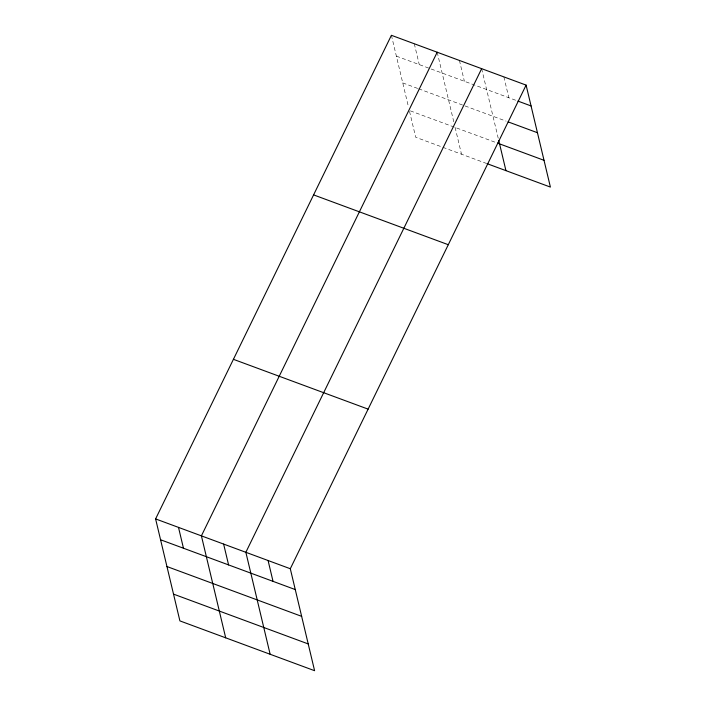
<?xml version="1.0" encoding="UTF-8"?>
<svg xmlns="http://www.w3.org/2000/svg" width="706" height="706" viewBox="0 0 706 706"><rect width="100%" height="100%" fill="white"/><g stroke="black" fill="none" stroke-linecap="round" stroke-linejoin="round"><path stroke-width="0.53" stroke-dasharray="3.53 2.65" d="M396.375 56.136L516.924 100.72M402.747 82.911L417.678 88.435M418.676 88.806L506.131 121.141M410.318 110.86L495.524 142.374M486.752 163.545L415.702 137.264L409.321 110.498M503.881 76.892L508.841 97.728M481.651 68.676L498.304 138.561M459.43 60.451L464.389 81.296M437.199 52.235L453.852 122.129M455.114 127.433L461.495 154.199M414.307 43.772L419.267 64.608M391.406 35.3L408.562 107.312"/><path stroke-width="1.06" d="M526.102 85.108L290.298 568.736L314.594 670.7L179.898 620.892L155.602 518.919L391.406 35.3L526.102 85.108L550.398 187.081L487.758 163.916M437.199 52.235L201.404 535.854L225.691 637.827M481.651 68.676L245.856 552.295L270.142 654.259M517.939 101.09L531.071 105.944M508.152 121.891L537.442 132.719M497.545 143.124L544.017 160.306M313.588 194.891L448.292 244.708M233.421 359.328L368.117 409.136M155.602 518.919L290.298 568.736M160.571 539.763L295.267 589.572M166.943 566.53L301.647 616.347M173.517 594.117L308.213 643.925M498.807 140.688L505.946 170.64M268.077 560.511L273.037 581.356M223.625 544.079L228.594 564.915M178.503 527.391L183.463 548.227"/></g></svg>
